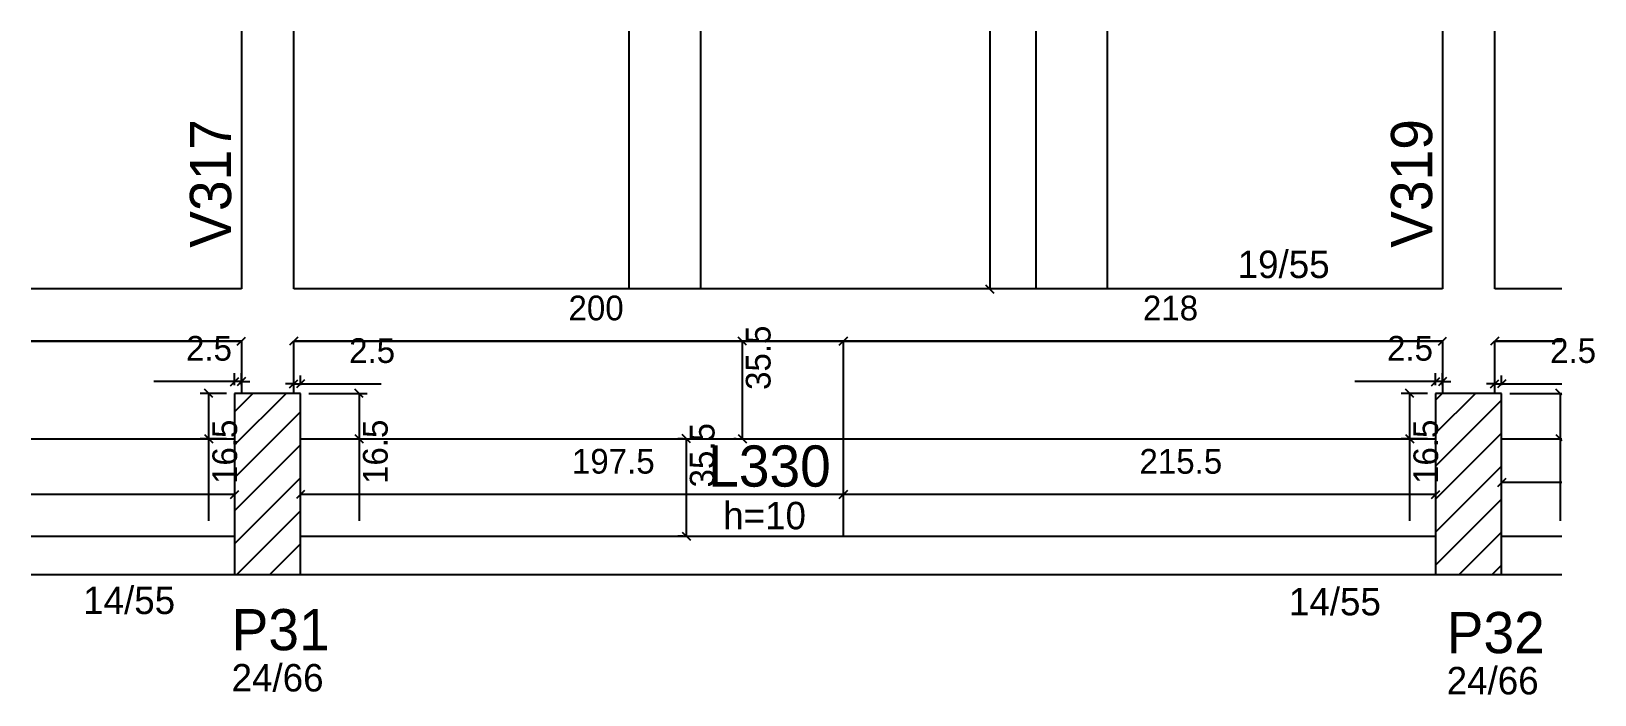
# Model space of a CAD drawing. Header units: metres. Extents: x 4383 to 4951, y 1520 to 1762.
import ezdxf

# ---------------------------------------------------------------- set-up
doc = ezdxf.new("R2010")
doc.units = ezdxf.units.M
for name, color, linetype in [('3', 7, 'Continuous'), ('4', 7, 'Continuous'), ('7', 7, 'Continuous'), ('Painéis', 7, 'Continuous')]:
    doc.layers.add(name, color=color, linetype=linetype)

msp = doc.modelspace()

# ---------------------------------------------------------------- linework, layer by layer
at = {"layer": '3', "color": 3, "lineweight": 25}
for p, q in [((4456.57, 1611.22), (4475.28, 1629.94)), ((4456.57, 1623.24), (4463.26, 1629.94)), ((4893.57, 1615.47), (4908.03, 1629.94)), ((4893.57, 1627.49), (4896.01, 1629.94)), ((4893.57, 1603.45), (4917.57, 1627.45)), ((4456.57, 1599.2), (4480.57, 1623.2)), ((4456.57, 1587.18), (4480.57, 1611.18)), ((4893.57, 1591.43), (4917.57, 1615.43)), ((4456.57, 1575.16), (4480.57, 1599.16)), ((4893.57, 1579.41), (4917.57, 1603.41)), ((4893.57, 1567.39), (4917.57, 1591.39)), ((4457.37, 1563.94), (4480.57, 1587.14)), ((4382.59, 1577.94), (4456.57, 1577.94)), ((4480.57, 1577.94), (4893.57, 1577.94)), ((4902.14, 1563.94), (4917.57, 1579.37)), ((4917.57, 1577.94), (4939.5, 1577.94)), ((4469.39, 1563.94), (4480.57, 1575.12)), ((4914.16, 1563.94), (4917.57, 1567.35)), ((4382.59, 1563.94), (4456.57, 1563.94)), ((4480.57, 1563.94), (4893.57, 1563.94)), ((4917.57, 1563.94), (4939.5, 1563.94))]:
    msp.add_line(p, q, dxfattribs=at)
for points in [[(4459.07, 1761.79), (4459.07, 1667.94)], [(4478.07, 1667.94), (4478.07, 1761.79)], [(4896.07, 1761.79), (4896.07, 1667.94)], [(4915.07, 1667.94), (4915.07, 1761.79)], [(4459.07, 1667.94), (4382.59, 1667.94)], [(4896.07, 1667.94), (4478.07, 1667.94)], [(4939.5, 1667.94), (4915.07, 1667.94)], [(4382.59, 1648.94), (4459.07, 1648.94)], [(4459.07, 1648.94), (4459.07, 1629.94)], [(4478.07, 1648.94), (4896.07, 1648.94)], [(4478.07, 1629.94), (4478.07, 1648.94)], [(4896.07, 1648.94), (4896.07, 1629.94)], [(4915.07, 1648.94), (4939.5, 1648.94)], [(4915.07, 1629.94), (4915.07, 1648.94)]]:
    msp.add_lwpolyline(points, dxfattribs=at)
at = {"layer": '7', "color": 7, "lineweight": 25}
for points in [[(4480.57, 1629.94), (4456.57, 1629.94)], [(4456.57, 1629.94), (4456.57, 1563.94)], [(4480.57, 1563.94), (4480.57, 1629.94)], [(4917.57, 1629.94), (4893.57, 1629.94)], [(4893.57, 1629.94), (4893.57, 1563.94)], [(4917.57, 1563.94), (4917.57, 1629.94)], [(4456.57, 1563.94), (4480.57, 1563.94)], [(4893.57, 1563.94), (4917.57, 1563.94)]]:
    msp.add_lwpolyline(points, dxfattribs=at)
at = {"layer": 'Painéis', "color": 200, "lineweight": 25}
for p, q in [((4600.08, 1761.79), (4600.08, 1667.94)), ((4626.08, 1761.79), (4626.08, 1667.94)), ((4748.08, 1761.79), (4748.08, 1667.94)), ((4774.08, 1761.79), (4774.08, 1667.94)), ((4678.07, 1577.94), (4678.07, 1648.94)), ((4382.59, 1613.44), (4456.57, 1613.44)), ((4480.57, 1613.44), (4893.57, 1613.44)), ((4917.57, 1613.44), (4939.5, 1613.44))]:
    msp.add_line(p, q, dxfattribs=at)
at = {"layer": 'Painéis', "color": 4, "lineweight": 25}
for p, q in [((4731.33, 1761.79), (4731.33, 1667.94)), ((4459.07, 1648.94), (4382.59, 1648.94)), ((4678.07, 1648.94), (4478.07, 1648.94)), ((4639.04, 1648.94), (4638.28, 1648.94)), ((4641.28, 1648.94), (4641.28, 1613.44)), ((4896.07, 1648.94), (4678.07, 1648.94)), ((4939.5, 1648.94), (4915.07, 1648.94)), ((4456.57, 1634.24), (4427.21, 1634.24)), ((4456.57, 1632.94), (4456.57, 1637.24)), ((4459.07, 1634.24), (4456.57, 1634.24)), ((4459.07, 1632.94), (4459.07, 1637.24)), ((4459.07, 1634.24), (4462.07, 1634.24)), ((4478.07, 1633.42), (4475.07, 1633.42)), ((4478.07, 1632.94), (4478.07, 1636.42)), ((4478.07, 1633.42), (4480.57, 1633.42)), ((4480.57, 1632.94), (4480.57, 1636.42)), ((4480.57, 1633.42), (4509.92, 1633.42)), ((4893.57, 1634.24), (4864.21, 1634.24)), ((4893.57, 1632.94), (4893.57, 1637.24)), ((4896.07, 1634.24), (4893.57, 1634.24)), ((4896.07, 1632.94), (4896.07, 1637.24)), ((4896.07, 1634.24), (4899.07, 1634.24)), ((4915.07, 1633.42), (4912.07, 1633.42)), ((4915.07, 1632.94), (4915.07, 1636.42)), ((4915.07, 1633.42), (4917.57, 1633.42)), ((4917.57, 1632.94), (4917.57, 1636.42)), ((4917.57, 1633.42), (4939.5, 1633.42)), ((4453.57, 1629.94), (4444.1, 1629.94)), ((4447.1, 1629.94), (4447.1, 1613.44)), ((4483.57, 1629.94), (4504.87, 1629.94)), ((4501.87, 1629.94), (4501.87, 1613.44)), ((4890.57, 1629.94), (4881.1, 1629.94)), ((4884.1, 1629.94), (4884.1, 1613.44)), ((4920.57, 1629.94), (4939.5, 1629.94)), ((4938.87, 1629.94), (4938.87, 1613.44)), ((4453.57, 1613.44), (4444.1, 1613.44)), ((4447.1, 1613.44), (4447.1, 1583.47)), ((4483.57, 1613.44), (4504.87, 1613.44)), ((4501.87, 1613.44), (4501.87, 1583.47)), ((4619.8, 1613.44), (4617.91, 1613.44)), ((4620.91, 1613.44), (4620.91, 1577.94)), ((4639.04, 1613.44), (4638.28, 1613.44)), ((4890.57, 1613.44), (4881.1, 1613.44)), ((4884.1, 1613.44), (4884.1, 1583.47)), ((4920.57, 1613.44), (4939.5, 1613.44)), ((4938.87, 1613.44), (4938.87, 1583.47)), ((4456.57, 1593.1), (4382.59, 1593.1)), ((4678.07, 1593.1), (4480.57, 1593.1)), ((4893.57, 1593.1), (4678.07, 1593.1)), ((4939.5, 1597.46), (4917.57, 1597.46)), ((4619.8, 1577.94), (4617.91, 1577.94))]:
    msp.add_line(p, q, dxfattribs=at)
at = {"layer": 'Painéis', "color": 0, "lineweight": 25}
for p, q in [((4729.83, 1669.44), (4732.83, 1666.44)), ((4457.57, 1647.44), (4460.57, 1650.44)), ((4479.57, 1650.44), (4476.57, 1647.44)), ((4642.78, 1647.44), (4639.78, 1650.44)), ((4679.57, 1650.44), (4676.57, 1647.44)), ((4676.57, 1647.44), (4679.57, 1650.44)), ((4894.57, 1647.44), (4897.57, 1650.44)), ((4916.57, 1650.44), (4913.57, 1647.44)), ((4455.07, 1632.74), (4458.07, 1635.74)), ((4460.57, 1635.74), (4457.57, 1632.74)), ((4476.57, 1631.92), (4479.57, 1634.92)), ((4482.07, 1634.92), (4479.07, 1631.92)), ((4892.07, 1632.74), (4895.07, 1635.74)), ((4897.57, 1635.74), (4894.57, 1632.74)), ((4913.57, 1631.92), (4916.57, 1634.92)), ((4919.07, 1634.92), (4916.07, 1631.92)), ((4448.6, 1628.44), (4445.6, 1631.44)), ((4503.37, 1628.44), (4500.37, 1631.44)), ((4885.6, 1628.44), (4882.6, 1631.44)), ((4939.5, 1629.31), (4937.37, 1631.44)), ((4445.6, 1614.94), (4448.6, 1611.94)), ((4500.37, 1614.94), (4503.37, 1611.94)), ((4622.41, 1611.94), (4619.41, 1614.94)), ((4639.78, 1614.94), (4642.78, 1611.94)), ((4882.6, 1614.94), (4885.6, 1611.94)), ((4937.37, 1614.94), (4939.5, 1612.81)), ((4919.07, 1598.96), (4916.07, 1595.96)), ((4455.07, 1591.6), (4458.07, 1594.6)), ((4482.07, 1594.6), (4479.07, 1591.6)), ((4679.57, 1594.6), (4676.57, 1591.6)), ((4676.57, 1591.6), (4679.57, 1594.6)), ((4892.07, 1591.6), (4895.07, 1594.6)), ((4619.41, 1579.44), (4622.41, 1576.44))]:
    msp.add_line(p, q, dxfattribs=at)

# ---------------------------------------------------------------- texts
at = {"layer": '3', "color": 3, "lineweight": 25}
for s, p in [('19/55', (4821.54, 1671.92)), ('h=10', (4634.36, 1580.44)), ('14/55', (4401.47, 1549.59)), ('14/55', (4840.2, 1549.12)), ('24/66', (4455.48, 1521.4)), ('24/66', (4897.6, 1520.34))]:
    msp.add_text(s, height=10, dxfattribs=at).set_placement(p)
at = {"layer": '4', "color": 4, "lineweight": 25}
for s, p in [('V317', (4455.32, 1682.94)), ('V319', (4892.32, 1682.94))]:
    msp.add_text(s, height=15, rotation=90, dxfattribs=at).set_placement(p)
for s, p in [('L330', (4628.88, 1595.98)), ('P31', (4455.48, 1536.4)), ('P32', (4897.6, 1535.34))]:
    msp.add_text(s, height=15, dxfattribs=at).set_placement(p)
at = {"layer": 'Painéis', "color": 240, "lineweight": 25}
for s, p in [('200', (4578.07, 1656.53)), ('218', (4787.07, 1656.52)), ('2.5', (4438.89, 1641.84)), ('2.5', (4498.24, 1641.02)), ('2.5', (4875.89, 1641.84)), ('2.5', (4935.24, 1641.02)), ('197.5', (4579.32, 1600.72)), ('215.5', (4785.82, 1600.69))]:
    msp.add_text(s, height=9, dxfattribs=at).set_placement(p)
for s, p in [('35.5', (4651.59, 1631.19)), ('16.5', (4457.5, 1596.95)), ('16.5', (4512.27, 1596.95)), ('35.5', (4631.21, 1595.69)), ('16.5', (4894.5, 1596.95))]:
    msp.add_text(s, height=9, rotation=90, dxfattribs=at).set_placement(p)

doc.saveas('drawing.dxf')
